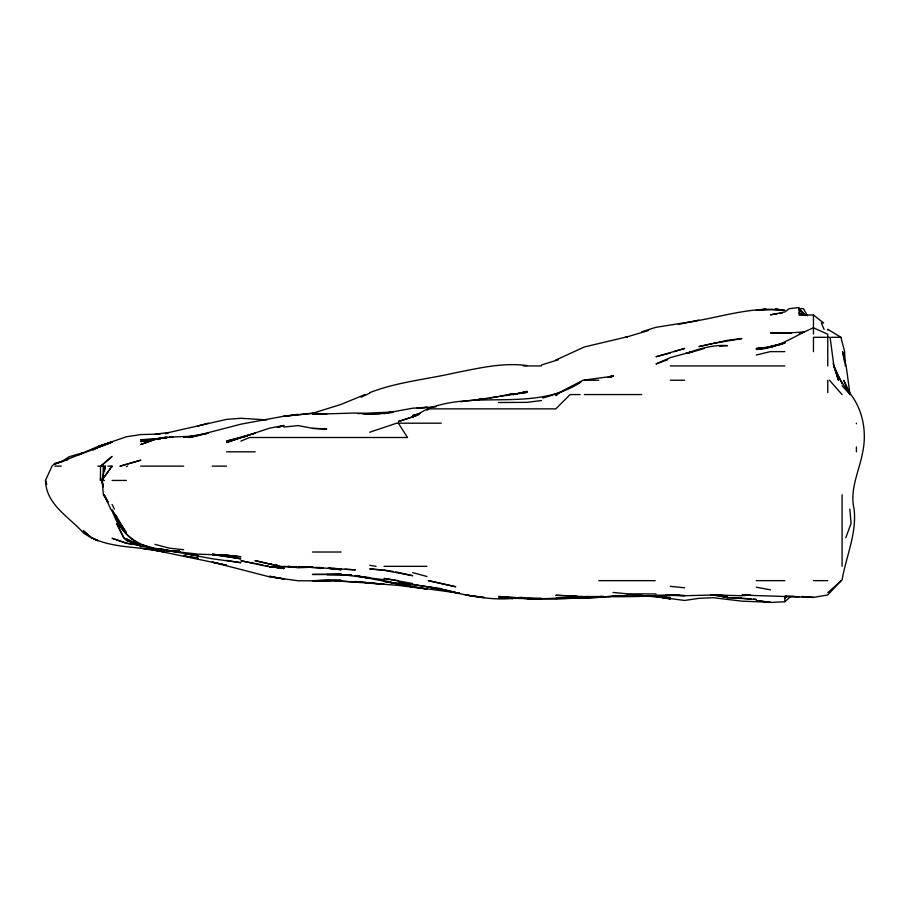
<?xml version="1.0" encoding="UTF-8"?>
<svg xmlns="http://www.w3.org/2000/svg" width="910" height="910" viewBox="0 0 910 910"><rect width="100%" height="100%" fill="white"/><g stroke="black" fill="none" stroke-linecap="round" stroke-linejoin="round"><path stroke-width="1.36" d="M103.126 479.149L103.262 466.136M100.544 477.852L100.43 480.446L100.532 466.136L112.055 456.422L102.045 465.249M104.513 471.346L105.31 466.136L97.745 466.136M105.31 466.136L101.829 480.446L112.055 466.136L107.835 466.136M845.822 537.708L851.066 523.398L849.838 509.077M46.797 484.359L45.5 480.446L51.995 466.136L54.793 463.349L67.806 459.812M103.251 486.952L101.613 480.446L112.055 466.136L112.055 466.898M841.136 580.648L827.77 594.947L813.46 597.426L741.889 595.106L750.716 594.969L741.889 595.743L715.214 594.969L684.627 595.72L655.996 595.151M641.687 595.891L655.996 596.721L684.627 600.452L698.948 598.325L713.258 597.699L741.889 601.157L770.52 602.261L756.199 600.532L770.52 602.488L784.83 601.726L790.528 596.653M827.77 592.683L842.091 579.977C846.084 556.237 856.913 533.624 854.092 509.077C849.383 489.33 859.393 470.834 862.76 451.826C866.809 432.136 863.01 410.808 850.918 394.565C843.365 385.226 836.347 375.079 833.219 363.329M61.402 461.802L69.114 456.763L83.424 452.543L79.853 454.295M361.111 397.238L369.71 393.154M426.972 410.194L429.281 408.874L555.805 408.874L570.115 394.565L580.136 394.565M782.225 344.094L770.52 346.369L784.83 343.002L770.52 347.006L756.199 349.451C777.8 349.03 794.464 335.574 813.46 327.816L827.77 334.243L827.77 365.934M426.972 409.147L412.662 416.962L398.341 421.558L417.861 415.051M555.805 395.611L557.739 394.565M78.658 454.716L97.745 446.571L126.365 436.8L140.686 434.559L154.996 434.195L169.317 432.421L226.567 419.373L240.888 418.27L266.914 419.92M92.991 450.029L97.745 447.629M555.805 360.053L584.425 346.938L627.377 336.78L648.193 330.614M364.887 394.565L341.079 404.415L312.46 413.299L283.829 416.211L240.888 424.174L189.621 437.505L208.356 433.171M554.383 394.565L555.805 393.95M240.888 441.123L249.545 437.505L407.509 437.505L398.341 423.195M417.861 414.778L412.662 416.962L419.169 414.209M126.365 466.591L127.559 466.136M99.042 447.128L112.055 442.192L54.793 464.054L62.608 461.541M687.141 353.501L704.147 348.496M667.712 359.655L655.996 363.966L670.317 357.619L692.328 351.624L685.913 353.501M609.052 376.99L613.056 375.591L608.142 377.286M278.619 427.313L283.829 425.539L277.322 427.404M427.507 408.874C476.806 389.56 534.705 412.605 580.853 382.063L555.805 394.565L582.969 380.243L613.056 376.194L608.995 377.388M241.048 437.505L226.567 442.522L269.508 428.178L283.829 425.471M685.776 353.501C699.255 348.837 713.133 344.537 727.568 345.618L719.764 346.209M369.71 392.642C397.329 381.904 426.972 379.356 455.603 372.736C479.149 368.118 503.014 362.316 527.174 365.581M541.484 364.99L558.399 359.7M369.71 432.227L396.623 423.195L412.025 423.195M641.687 331.797L655.996 327.304L684.627 322.766C717.956 318.386 750.909 305.669 784.83 310.299L770.52 309.764L756.199 310.401M242.333 437.107L255.198 433.149L226.567 441.088L247.395 436.117M542.781 398.034L553.098 394.951M784.83 342.706L770.52 346.983L756.199 348.485L770.52 347.006L784.83 343.002M674.003 351.624L684.627 348.462L655.996 356.743L670.317 353M609.154 377.275L613.056 376.16L609.154 377.297M420.465 413.356L412.662 415.472L419.169 413.879M197.936 425.971L208.299 423.195M678.348 324.415L698.948 320.104M506.153 395.554L512.853 393.655L499.931 396.271M761.579 309.707L765.617 308.672M756.199 355.002L770.361 351.624L784.83 351.624M513.297 394.565L527.174 391.425L512.853 394.565L516.766 393.939M711.961 343.696L698.948 346.585L727.568 340.306L741.889 338.554L713.258 343.411M208.356 433.183L183.627 437.437L191.43 436.652M173.355 437.244L164.414 437.505L140.686 441.577L160.206 438.518M460.801 401.731L484.234 398.762L476.419 399.922M486.827 398.603L484.234 399.058L486.827 398.739M489.432 398.136L498.543 396.521M601.339 596.448L598.746 596.88L601.487 596.494M475.122 400.036L527.174 392.278L519.36 393.529M804.349 332.218L799.139 333.049L801.744 332.844M140.686 441.179L154.996 438.916L140.686 439.746L153.699 439.393M298.139 414.266L283.829 416.302L312.46 413.276L326.77 413.959L312.46 414.312L355.4 413.003L369.71 413.959L384.031 413.447L412.662 408.215L436.083 406.815M777.026 313.87L770.52 314.792L784.83 311.982L789.152 308.672L799.139 307.512M779.62 313.506L782.225 313.142M154.996 438.791L166.814 437.391M541.484 400.536L527.174 402.357L498.543 402.527M620.017 595.663L598.746 597.244L555.805 595.265L576.621 596.232M384.031 413.606L387.933 413.14M436.083 588.042L398.341 582.286L441.282 588.952L426.972 586.836C457.457 592.319 487.919 602.727 519.36 597.472M619.79 595.538L613.056 596.255L627.377 595.47M194.035 436.39L196.64 436.129L169.317 437.096L172.013 437.232M588.338 597.381L555.805 599.133L498.543 598.041M283.829 427.04L298.139 425.618L312.46 428.257L326.77 429.019L312.46 428.474M584.425 597.438L541.484 598.689L512.853 598.132L521.965 597.392M678.951 594.719C655.268 595.982 631.54 597.119 607.857 596.551M160.206 438.654L154.996 439.075L160.206 438.768M613.056 595.97L617.23 595.629M164.107 438.21L166.712 438.006M387.933 412.651L393.131 412.264M512.853 598.188L521.965 597.495M154.996 434.332L160.206 433.956M165.404 433.581L168.009 433.387M611.759 596.46L584.425 598.325L555.805 598.393L579.226 597.438M387.933 412.719L393.131 412.412M164.414 437.505L168.088 437.335M596.141 596.892L603.944 596.505L585.733 596.516M380.118 413.766L363.204 413.959M507.655 597.665L515.458 597.426M341.079 574.21L312.46 574.438L341.079 574.563L351.499 575.393L326.77 574.551L341.079 574.233M613.056 596.027L627.377 595.697M507.655 597.756L512.853 597.642L510.26 597.415M358.005 413.595L393.131 411.991M613.056 596.38L655.996 596.152L641.687 596.005M824.107 329.5L821.355 322.993L823.63 322.993L813.46 314.94L799.139 315.178L799.139 308.672L803.45 308.672L807.454 315.838M793.941 596.312L784.83 596.357L799.139 596.698M804.349 331.968L784.83 333.094L791.336 333.458M625.147 337.303L627.377 337.303M831.41 337.303L840.897 337.303L844.628 351.624L845.254 365.934M523.273 365.934L541.484 365.934M670.317 365.934L784.83 365.934M584.425 380.243L598.746 380.243M670.317 380.243L684.627 380.243M584.425 394.565L641.687 394.565M412.662 423.195L441.282 423.195M226.567 451.826L255.198 451.826M54.793 466.136L61.254 466.136M140.686 466.136L183.627 466.136M212.257 466.136L226.567 466.136M45.5 480.446L45.58 480.446C45.773 504.345 69.126 516.937 83.424 532.919C106.766 549.413 137.182 545.522 163.959 551.801L140.686 548.241M101.613 480.446L104.434 480.446M112.055 480.446L126.365 480.446M312.46 552.017L341.079 552.017M384.031 566.338L426.972 566.338M312.46 580.648L330.671 580.648M335.881 580.648L398.341 585.38L426.972 589.088L412.662 586.563M598.746 580.648L655.211 580.648M756.199 580.648L784.83 580.648M813.46 580.648L827.77 580.648M713.099 594.969L727.568 595.891L710.528 594.685M307.25 567.226L322.868 567.931M655.996 593.946L627.377 593.843L613.056 592.456M627.377 594.719L641.687 594.969M710.653 594.685L727.568 597.597L741.889 597.881M784.83 333.378L770.52 332.889L791.336 333.208M173.219 551.016L179.725 551.278M316.361 567.374L322.868 567.658M355.4 581.945L326.77 580.648L341.079 580.296L326.77 579.807L312.46 580.853L298.139 580.762L269.508 576.872L212.257 562.107L226.567 565.201L154.996 550.3M459.504 593.195L412.662 586.893L355.4 575.575L369.71 578.282L355.4 575.712L359.302 576.212M214.862 554.361L212.257 554.236L226.567 555.703L221.369 554.736M220.061 554.611L229.172 555.271M283.829 566.475L296.842 567.112L279.791 566.338L255.198 560.662L279.791 566.338M312.983 580.648L326.77 581.353M341.079 568.943L328.066 568.261L341.079 569.717L329.375 568.34L341.079 568.943L333.276 568.34M641.687 595.731L670.317 597.563L655.996 596.505L670.317 598.916L655.996 596.437M455.603 592.888L459.504 593.104M507.655 598.234L541.484 598.439L527.174 598.632L498.543 596.482L508.952 597.188M344.992 569.194L355.4 569.853L298.139 566.634L312.46 567.203L298.139 567.76L287.787 566.338L296.842 567.066M112.055 509.793C121.599 541.2 149.183 551.824 179.725 551.574L175.823 550.96L179.725 551.426M801.744 596.46L813.46 597.301M382.723 569.944L369.71 568.943L384.031 570.286L412.662 575.689L395.736 571.867M346.289 574.631L351.499 575.052M743.186 598.325L751 598.985M753.594 599.201L756.199 599.417L727.568 597.586L716.705 594.969L727.568 597.597M670.317 586.347L684.627 587.792M341.079 574.563L384.031 579.681M648.193 595.64L653.403 596.175L648.102 595.561M126.365 539.63L123.885 537.708L116.594 523.398L123.601 537.708L126.365 540.21L140.686 546.045L126.365 538.845L140.686 546.102L169.317 550.868L197.936 554.122L226.567 555.248L240.888 556.784L231.777 555.601M183.627 549.708L169.317 548.15L154.996 544.362M355.4 576.019L369.71 577.577M154.996 548.446L157.601 548.719M161.502 549.174L164.107 549.469M438.688 588.349L441.282 588.656M269.508 564.052L272.113 564.359M274.718 564.678L277.322 564.985M175.823 551.073L179.725 551.551M355.4 575.712L359.302 576.223M139.378 545.181L126.365 543.361L112.055 538.254L126.365 543.099L139.378 545.158L126.365 540.29L138.081 544.055M274.718 567.089L270.816 566.52L283.829 568.568L270.952 566.543M277.322 567.465L283.829 568.397L266.88 566.338L240.888 560.776L255.198 563.483M164.107 549.788L160.206 549.208L178.906 552.017L166.712 550.175M398.443 580.648L384.031 578.441L412.662 583.515M169.317 550.903L154.996 548.616L197.936 555.612L183.627 553.416L212.257 558.763L240.888 562.71L226.567 560.389M384.031 570.047L393.131 571.457M398.341 583.629L384.031 581.331L412.662 586.893L398.341 583.913L411.354 586.324M145.884 548.355L148.489 548.775M151.094 549.208L153.699 549.629M369.71 565.281L376.08 566.338M356.697 575.598L359.302 576.041M361.907 576.496L364.512 576.951M756.199 587.189L770.52 589.862M398.341 581.99L412.662 584.777M256.495 563.745L263.001 565.019M265.606 565.531L268.211 566.043M385.885 580.955L391.425 582.161M394.189 582.764L396.953 583.378M775.832 308.672L783.544 310.617M412.662 572.629L426.972 576.485M141.983 544.692L153.699 548.036M804.349 315.122L799.139 313.04L801.346 314.564M131.575 541.791L139.378 545.044M840.897 337.303L827.77 329.272L827.77 330.148M140.686 544.328C127.104 538.561 119.051 525.809 113.739 512.66M805.282 315.497L799.139 309.878L805.179 315.497M805.714 315.361L799.139 308.672L804.417 314.814M842.091 385.715L850.031 394.565L846.152 365.934L842.592 351.624L844.526 362.032M829.465 380.243L842.091 394.565M107.699 501.922L103.353 494.767L102.136 480.446L103.251 485.656M115.627 515.037L126.365 532.828L110.69 509.077L104.195 494.767L108.131 501.922M842.091 383.77L833.822 365.934L838.474 380.243L833.879 365.934L830.102 337.303L813.46 337.303L813.46 351.624M112.055 504.459L114.376 509.077M114.626 513.854L119.381 523.398L115.479 515.037M850.372 394.565L843.718 380.243L849.94 394.565M112.624 510.385L118.289 523.398L116.776 516.891M856.401 423.195L856.401 423.81M856.401 446.89L856.401 451.826M842.091 494.767L842.091 566.338M827.77 380.243L827.77 392.654M813.46 314.94L813.46 334.061M784.83 596.46L784.83 601.726M341.079 580.648L341.079 581.262M786.57 596.437L784.83 597.915L786.604 596.437M154.996 439.28L140.686 444.569L154.996 439.485L165.722 437.505L154.996 439.28M112.055 441.85L97.745 446.651L112.055 441.85M140.686 460.221L120.131 466.136L140.686 460.221M426.972 407.384L416.564 408.101L426.972 407.396M719.764 594.674L713.258 594.799L719.764 594.674M598.746 597.301L584.425 597.552L598.746 597.358M684.627 595.572L665.688 594.969L684.627 595.572M541.484 598.791L527.174 598.53L541.484 598.791M283.829 567.772L269.508 566.805L283.829 567.772M384.031 584.186L355.4 581.547L384.031 584.311M512.853 598.541L507.655 598.018L512.853 598.632M351.499 575.313L344.992 574.631L351.499 575.302M484.234 597.506L465.499 594.969L484.234 597.506M226.567 556.385L212.257 554.531L240.888 558.842L226.567 556.385M197.936 558.114L183.627 555.953L197.936 558.114M283.829 578.953L269.508 576.28L283.829 579.022M455.603 586.734L428.417 580.648L455.603 586.734M455.603 592.444L441.282 589.111L455.603 592.444M97.745 540.642L91.455 537.708L83.424 530.837L91.455 537.708L97.745 540.642"/></g></svg>
